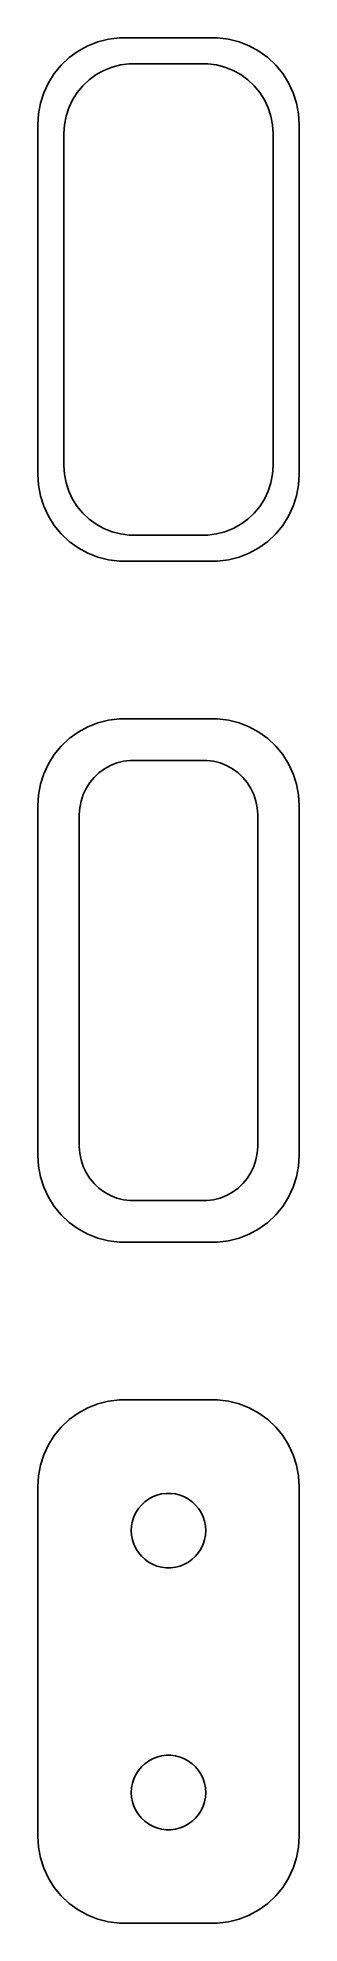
# Model space of a CAD drawing. Header units: metres. Extents: x -8 to 8, y 102 to 210.
import ezdxf

# ---------------------------------------------------------------- set-up
doc = ezdxf.new("R2010")
doc.units = ezdxf.units.M

msp = doc.modelspace()

# ---------------------------------------------------------------- linework, layer by layer
for p, q in [((-4.62889, 209.524), (-5.17912, 209.222)), ((-4.04507, 209.755), (-4.62889, 209.524)), ((-3.4369, 209.911), (-4.04507, 209.755)), ((-2.81395, 209.99), (-3.4369, 209.911)), ((2.81395, 209.99), (-2.81395, 209.99)), ((3.4369, 209.911), (2.81395, 209.99)), ((4.04507, 209.755), (3.4369, 209.911)), ((4.62889, 209.524), (4.04507, 209.755)), ((5.17912, 209.222), (4.62889, 209.524)), ((-6.14484, 208.423), (-6.54507, 207.939)), ((-5.68712, 208.853), (-6.14484, 208.423)), ((-5.17912, 209.222), (-5.68712, 208.853)), ((-3.23605, 208.304), (-2.74951, 208.429)), ((-2.74951, 208.429), (-2.25116, 208.492)), ((-2.25116, 208.492), (2.25116, 208.492)), ((2.25116, 208.492), (2.74951, 208.429)), ((2.74951, 208.429), (3.23605, 208.304)), ((5.68712, 208.853), (5.17912, 209.222)), ((6.14484, 208.423), (5.68712, 208.853)), ((6.54507, 207.939), (6.14484, 208.423)), ((-6.88153, 207.409), (-7.14888, 206.841)), ((-6.54507, 207.939), (-6.88153, 207.409)), ((-4.91586, 207.238), (-4.54968, 207.582)), ((-4.54968, 207.582), (-4.1433, 207.877)), ((-4.1433, 207.877), (-3.70311, 208.119)), ((-3.70311, 208.119), (-3.23605, 208.304)), ((3.23605, 208.304), (3.70311, 208.119)), ((3.70311, 208.119), (4.1433, 207.877)), ((4.1433, 207.877), (4.54968, 207.582)), ((4.54968, 207.582), (4.91586, 207.238)), ((6.88153, 207.409), (6.54507, 207.939)), ((7.14888, 206.841), (6.88153, 207.409)), ((-7.34291, 206.243), (-7.46057, 205.627)), ((-7.14888, 206.841), (-7.34291, 206.243)), ((-5.7191, 205.972), (-5.50522, 206.427)), ((-5.50522, 206.427), (-5.23605, 206.851)), ((-5.23605, 206.851), (-4.91586, 207.238)), ((4.91586, 207.238), (5.23605, 206.851)), ((5.23605, 206.851), (5.50522, 206.427)), ((5.50522, 206.427), (5.7191, 205.972)), ((7.34291, 206.243), (7.14888, 206.841)), ((7.46057, 205.627), (7.34291, 206.243)), ((-7.46057, 205.627), (-7.5, 205)), ((-5.96844, 205.001), (-5.87433, 205.495)), ((-5.87433, 205.495), (-5.7191, 205.972)), ((5.7191, 205.972), (5.87433, 205.495)), ((5.87433, 205.495), (5.96844, 205.001)), ((7.5, 205), (7.46057, 205.627)), ((-7.5, 205), (-7.5, 185)), ((-6, 204.5), (-5.96844, 205.001)), ((-6, 185.5), (-6, 204.5)), ((5.96844, 205.001), (6, 204.5)), ((6, 204.5), (6, 185.5)), ((7.5, 185), (7.5, 205)), ((-7.5, 185), (-7.46057, 184.373)), ((-5.96844, 184.999), (-6, 185.5)), ((-5.87433, 184.505), (-5.96844, 184.999)), ((5.96844, 184.999), (5.87433, 184.505)), ((6, 185.5), (5.96844, 184.999)), ((7.46057, 184.373), (7.5, 185)), ((-7.46057, 184.373), (-7.34291, 183.757)), ((-7.34291, 183.757), (-7.14888, 183.159)), ((-5.7191, 184.028), (-5.87433, 184.505)), ((-5.50522, 183.573), (-5.7191, 184.028)), ((-5.23605, 183.149), (-5.50522, 183.573)), ((5.50522, 183.573), (5.23605, 183.149)), ((5.7191, 184.028), (5.50522, 183.573)), ((5.87433, 184.505), (5.7191, 184.028)), ((7.14888, 183.159), (7.34291, 183.757)), ((7.34291, 183.757), (7.46057, 184.373)), ((-7.14888, 183.159), (-6.88153, 182.591)), ((-6.88153, 182.591), (-6.54507, 182.061)), ((-4.91586, 182.762), (-5.23605, 183.149)), ((-4.54968, 182.418), (-4.91586, 182.762)), ((4.91586, 182.762), (4.54968, 182.418)), ((5.23605, 183.149), (4.91586, 182.762)), ((6.54507, 182.061), (6.88153, 182.591)), ((6.88153, 182.591), (7.14888, 183.159)), ((-6.54507, 182.061), (-6.14484, 181.577)), ((-6.14484, 181.577), (-5.68712, 181.147)), ((-4.1433, 182.123), (-4.54968, 182.418)), ((-3.70311, 181.881), (-4.1433, 182.123)), ((-3.23605, 181.696), (-3.70311, 181.881)), ((-2.74951, 181.571), (-3.23605, 181.696)), ((-2.25116, 181.508), (-2.74951, 181.571)), ((2.25116, 181.508), (-2.25116, 181.508)), ((2.74951, 181.571), (2.25116, 181.508)), ((3.23605, 181.696), (2.74951, 181.571)), ((3.70311, 181.881), (3.23605, 181.696)), ((4.1433, 182.123), (3.70311, 181.881)), ((4.54968, 182.418), (4.1433, 182.123)), ((5.68712, 181.147), (6.14484, 181.577)), ((6.14484, 181.577), (6.54507, 182.061)), ((-5.68712, 181.147), (-5.17912, 180.778)), ((-5.17912, 180.778), (-4.62889, 180.476)), ((-4.62889, 180.476), (-4.04507, 180.245)), ((4.04507, 180.245), (4.62889, 180.476)), ((4.62889, 180.476), (5.17912, 180.778)), ((5.17912, 180.778), (5.68712, 181.147)), ((-4.04507, 180.245), (-3.4369, 180.089)), ((-3.4369, 180.089), (-2.81395, 180.01)), ((-2.81395, 180.01), (2.81395, 180.01)), ((2.81395, 180.01), (3.4369, 180.089)), ((3.4369, 180.089), (4.04507, 180.245)), ((-4.04507, 170.755), (-4.62889, 170.524)), ((-3.4369, 170.911), (-4.04507, 170.755)), ((-2.81395, 170.99), (-3.4369, 170.911)), ((2.81395, 170.99), (-2.81395, 170.99)), ((3.4369, 170.911), (2.81395, 170.99)), ((4.04507, 170.755), (3.4369, 170.911)), ((4.62889, 170.524), (4.04507, 170.755)), ((-5.68712, 169.853), (-6.14484, 169.423)), ((-5.17912, 170.222), (-5.68712, 169.853)), ((-4.62889, 170.524), (-5.17912, 170.222)), ((5.17912, 170.222), (4.62889, 170.524)), ((5.68712, 169.853), (5.17912, 170.222)), ((6.14484, 169.423), (5.68712, 169.853)), ((-6.54507, 168.939), (-6.88153, 168.409)), ((-6.14484, 169.423), (-6.54507, 168.939)), ((-3.32541, 168.317), (-2.96194, 168.461)), ((-2.96194, 168.461), (-2.5833, 168.558)), ((-2.5833, 168.558), (-2.19545, 168.607)), ((-2.19545, 168.607), (2.19545, 168.607)), ((2.19545, 168.607), (2.5833, 168.558)), ((2.5833, 168.558), (2.96194, 168.461)), ((2.96194, 168.461), (3.32541, 168.317)), ((6.54507, 168.939), (6.14484, 169.423)), ((6.88153, 168.409), (6.54507, 168.939)), ((-7.14888, 167.841), (-7.34291, 167.243)), ((-6.88153, 168.409), (-7.14888, 167.841)), ((-4.5184, 167.33), (-4.26921, 167.631)), ((-4.26921, 167.631), (-3.98424, 167.899)), ((-3.98424, 167.899), (-3.66798, 168.128)), ((-3.66798, 168.128), (-3.32541, 168.317)), ((3.32541, 168.317), (3.66798, 168.128)), ((3.66798, 168.128), (3.98424, 167.899)), ((3.98424, 167.899), (4.26921, 167.631)), ((4.26921, 167.631), (4.5184, 167.33)), ((7.14888, 167.841), (6.88153, 168.409)), ((7.34291, 167.243), (7.14888, 167.841)), ((-7.46057, 166.627), (-7.5, 166)), ((-7.34291, 167.243), (-7.46057, 166.627)), ((-5.01512, 166.274), (-4.89432, 166.646)), ((-4.89432, 166.646), (-4.72786, 167)), ((-4.72786, 167), (-4.5184, 167.33)), ((4.5184, 167.33), (4.72786, 167)), ((4.72786, 167), (4.89432, 166.646)), ((4.89432, 166.646), (5.01512, 166.274)), ((7.46057, 166.627), (7.34291, 167.243)), ((7.5, 166), (7.46057, 166.627)), ((-7.5, 166), (-7.5, 146)), ((-5.11292, 165.5), (-5.08836, 165.89)), ((-5.11292, 146.5), (-5.11292, 165.5)), ((-5.08836, 165.89), (-5.01512, 166.274)), ((5.01512, 166.274), (5.08836, 165.89)), ((5.08836, 165.89), (5.11292, 165.5)), ((5.11292, 165.5), (5.11292, 146.5)), ((7.5, 146), (7.5, 166)), ((-7.5, 146), (-7.46057, 145.373)), ((-5.08836, 146.11), (-5.11292, 146.5)), ((-5.01512, 145.726), (-5.08836, 146.11)), ((5.08836, 146.11), (5.01512, 145.726)), ((5.11292, 146.5), (5.08836, 146.11)), ((7.46057, 145.373), (7.5, 146)), ((-7.46057, 145.373), (-7.34291, 144.757)), ((-7.34291, 144.757), (-7.14888, 144.159)), ((-4.89432, 145.354), (-5.01512, 145.726)), ((-4.72786, 145), (-4.89432, 145.354)), ((-4.5184, 144.67), (-4.72786, 145)), ((4.72786, 145), (4.5184, 144.67)), ((4.89432, 145.354), (4.72786, 145)), ((5.01512, 145.726), (4.89432, 145.354)), ((7.14888, 144.159), (7.34291, 144.757)), ((7.34291, 144.757), (7.46057, 145.373)), ((-7.14888, 144.159), (-6.88153, 143.591)), ((-4.26921, 144.369), (-4.5184, 144.67)), ((-3.98424, 144.101), (-4.26921, 144.369)), ((-3.66798, 143.872), (-3.98424, 144.101)), ((-3.32541, 143.683), (-3.66798, 143.872)), ((-2.96194, 143.539), (-3.32541, 143.683)), ((3.32541, 143.683), (2.96194, 143.539)), ((3.66798, 143.872), (3.32541, 143.683)), ((3.98424, 144.101), (3.66798, 143.872)), ((4.26921, 144.369), (3.98424, 144.101)), ((4.5184, 144.67), (4.26921, 144.369)), ((6.88153, 143.591), (7.14888, 144.159)), ((-6.88153, 143.591), (-6.54507, 143.061)), ((-6.54507, 143.061), (-6.14484, 142.577)), ((-6.14484, 142.577), (-5.68712, 142.147)), ((-2.5833, 143.442), (-2.96194, 143.539)), ((-2.19545, 143.393), (-2.5833, 143.442)), ((2.19545, 143.393), (-2.19545, 143.393)), ((2.5833, 143.442), (2.19545, 143.393)), ((2.96194, 143.539), (2.5833, 143.442)), ((5.68712, 142.147), (6.14484, 142.577)), ((6.14484, 142.577), (6.54507, 143.061)), ((6.54507, 143.061), (6.88153, 143.591)), ((-5.68712, 142.147), (-5.17912, 141.778)), ((-5.17912, 141.778), (-4.62889, 141.476)), ((-4.62889, 141.476), (-4.04507, 141.245)), ((4.04507, 141.245), (4.62889, 141.476)), ((4.62889, 141.476), (5.17912, 141.778)), ((5.17912, 141.778), (5.68712, 142.147)), ((-4.04507, 141.245), (-3.4369, 141.089)), ((-3.4369, 141.089), (-2.81395, 141.01)), ((-2.81395, 141.01), (2.81395, 141.01)), ((2.81395, 141.01), (3.4369, 141.089)), ((3.4369, 141.089), (4.04507, 141.245)), ((-4.04507, 131.755), (-4.62889, 131.524)), ((-3.4369, 131.911), (-4.04507, 131.755)), ((-2.81395, 131.99), (-3.4369, 131.911)), ((2.81395, 131.99), (-2.81395, 131.99)), ((3.4369, 131.911), (2.81395, 131.99)), ((4.04507, 131.755), (3.4369, 131.911)), ((4.62889, 131.524), (4.04507, 131.755)), ((-5.68712, 130.853), (-6.14484, 130.423)), ((-5.17912, 131.222), (-5.68712, 130.853)), ((-4.62889, 131.524), (-5.17912, 131.222)), ((5.17912, 131.222), (4.62889, 131.524)), ((5.68712, 130.853), (5.17912, 131.222)), ((6.14484, 130.423), (5.68712, 130.853)), ((-6.54507, 129.939), (-6.88153, 129.409)), ((-6.14484, 130.423), (-6.54507, 129.939)), ((6.54507, 129.939), (6.14484, 130.423)), ((6.88153, 129.409), (6.54507, 129.939)), ((-7.14888, 128.841), (-7.34291, 128.243)), ((-6.88153, 129.409), (-7.14888, 128.841)), ((7.14888, 128.841), (6.88153, 129.409)), ((7.34291, 128.243), (7.14888, 128.841)), ((-7.46057, 127.627), (-7.5, 127)), ((-7.34291, 128.243), (-7.46057, 127.627)), ((7.46057, 127.627), (7.34291, 128.243)), ((7.5, 127), (7.46057, 127.627)), ((-7.5, 127), (-7.5, 107)), ((-1.14413, 126.303), (-0.909149, 126.432)), ((-0.909149, 126.432), (-0.659836, 126.531)), ((-0.659836, 126.531), (-0.400101, 126.597)), ((-0.400101, 126.597), (-0.134064, 126.631)), ((-0.134064, 126.631), (0.134064, 126.631)), ((0.134064, 126.631), (0.400101, 126.597)), ((0.400101, 126.597), (0.659836, 126.531)), ((0.659836, 126.531), (0.909149, 126.432)), ((0.909149, 126.432), (1.14413, 126.303)), ((7.5, 107), (7.5, 127)), ((-2.06821, 125.031), (-1.98534, 125.286)), ((-1.98534, 125.286), (-1.87117, 125.529)), ((-1.87117, 125.529), (-1.72748, 125.755)), ((-1.72748, 125.755), (-1.55655, 125.962)), ((-1.55655, 125.962), (-1.36108, 126.145)), ((-1.36108, 126.145), (-1.14413, 126.303)), ((1.14413, 126.303), (1.36108, 126.145)), ((1.36108, 126.145), (1.55655, 125.962)), ((1.55655, 125.962), (1.72748, 125.755)), ((1.72748, 125.755), (1.87117, 125.529)), ((1.87117, 125.529), (1.98534, 125.286)), ((1.98534, 125.286), (2.06821, 125.031)), ((-2.13528, 124.5), (-2.11845, 124.768)), ((-2.11845, 124.232), (-2.13528, 124.5)), ((-2.11845, 124.768), (-2.06821, 125.031)), ((-2.06821, 123.969), (-2.11845, 124.232)), ((2.06821, 125.031), (2.11845, 124.768)), ((2.11845, 124.232), (2.06821, 123.969)), ((2.11845, 124.768), (2.13528, 124.5)), ((2.13528, 124.5), (2.11845, 124.232)), ((-1.98534, 123.714), (-2.06821, 123.969)), ((-1.87117, 123.471), (-1.98534, 123.714)), ((-1.72748, 123.245), (-1.87117, 123.471)), ((-1.55655, 123.038), (-1.72748, 123.245)), ((1.72748, 123.245), (1.55655, 123.038)), ((1.87117, 123.471), (1.72748, 123.245)), ((1.98534, 123.714), (1.87117, 123.471)), ((2.06821, 123.969), (1.98534, 123.714)), ((-1.36108, 122.855), (-1.55655, 123.038)), ((-1.14413, 122.697), (-1.36108, 122.855)), ((-0.909149, 122.568), (-1.14413, 122.697)), ((-0.659836, 122.469), (-0.909149, 122.568)), ((-0.400101, 122.403), (-0.659836, 122.469)), ((-0.134064, 122.369), (-0.400101, 122.403)), ((0.134064, 122.369), (-0.134064, 122.369)), ((0.400101, 122.403), (0.134064, 122.369)), ((0.659836, 122.469), (0.400101, 122.403)), ((0.909149, 122.568), (0.659836, 122.469)), ((1.14413, 122.697), (0.909149, 122.568)), ((1.36108, 122.855), (1.14413, 122.697)), ((1.55655, 123.038), (1.36108, 122.855)), ((-1.36108, 111.145), (-1.14413, 111.303)), ((-1.14413, 111.303), (-0.909149, 111.432)), ((-0.909149, 111.432), (-0.659836, 111.531)), ((-0.659836, 111.531), (-0.400101, 111.597)), ((-0.400101, 111.597), (-0.134064, 111.631)), ((-0.134064, 111.631), (0.134064, 111.631)), ((0.134064, 111.631), (0.400101, 111.597)), ((0.400101, 111.597), (0.659836, 111.531)), ((0.659836, 111.531), (0.909149, 111.432)), ((0.909149, 111.432), (1.14413, 111.303)), ((1.14413, 111.303), (1.36108, 111.145)), ((-2.06821, 110.031), (-1.98534, 110.286)), ((-1.98534, 110.286), (-1.87117, 110.529)), ((-1.87117, 110.529), (-1.72748, 110.755)), ((-1.72748, 110.755), (-1.55655, 110.962)), ((-1.55655, 110.962), (-1.36108, 111.145)), ((1.36108, 111.145), (1.55655, 110.962)), ((1.55655, 110.962), (1.72748, 110.755)), ((1.72748, 110.755), (1.87117, 110.529)), ((1.87117, 110.529), (1.98534, 110.286)), ((1.98534, 110.286), (2.06821, 110.031)), ((-2.13528, 109.5), (-2.11845, 109.768)), ((-2.11845, 109.232), (-2.13528, 109.5)), ((-2.11845, 109.768), (-2.06821, 110.031)), ((-2.06821, 108.969), (-2.11845, 109.232)), ((2.06821, 110.031), (2.11845, 109.768)), ((2.11845, 109.232), (2.06821, 108.969)), ((2.11845, 109.768), (2.13528, 109.5)), ((2.13528, 109.5), (2.11845, 109.232)), ((-1.98534, 108.714), (-2.06821, 108.969)), ((-1.87117, 108.471), (-1.98534, 108.714)), ((-1.72748, 108.245), (-1.87117, 108.471)), ((-1.55655, 108.038), (-1.72748, 108.245)), ((-1.36108, 107.855), (-1.55655, 108.038)), ((1.55655, 108.038), (1.36108, 107.855)), ((1.72748, 108.245), (1.55655, 108.038)), ((1.87117, 108.471), (1.72748, 108.245)), ((1.98534, 108.714), (1.87117, 108.471)), ((2.06821, 108.969), (1.98534, 108.714)), ((-7.5, 107), (-7.46057, 106.373)), ((-1.14413, 107.697), (-1.36108, 107.855)), ((-0.909149, 107.568), (-1.14413, 107.697)), ((-0.659836, 107.469), (-0.909149, 107.568)), ((-0.400101, 107.403), (-0.659836, 107.469)), ((-0.134064, 107.369), (-0.400101, 107.403)), ((0.134064, 107.369), (-0.134064, 107.369)), ((0.400101, 107.403), (0.134064, 107.369)), ((0.659836, 107.469), (0.400101, 107.403)), ((0.909149, 107.568), (0.659836, 107.469)), ((1.14413, 107.697), (0.909149, 107.568)), ((1.36108, 107.855), (1.14413, 107.697)), ((7.46057, 106.373), (7.5, 107)), ((-7.46057, 106.373), (-7.34291, 105.757)), ((7.34291, 105.757), (7.46057, 106.373)), ((-7.34291, 105.757), (-7.14888, 105.159)), ((-7.14888, 105.159), (-6.88153, 104.591)), ((6.88153, 104.591), (7.14888, 105.159)), ((7.14888, 105.159), (7.34291, 105.757)), ((-6.88153, 104.591), (-6.54507, 104.061)), ((-6.54507, 104.061), (-6.14484, 103.577)), ((6.14484, 103.577), (6.54507, 104.061)), ((6.54507, 104.061), (6.88153, 104.591)), ((-6.14484, 103.577), (-5.68712, 103.147)), ((-5.68712, 103.147), (-5.17912, 102.778)), ((-5.17912, 102.778), (-4.62889, 102.476)), ((4.62889, 102.476), (5.17912, 102.778)), ((5.17912, 102.778), (5.68712, 103.147)), ((5.68712, 103.147), (6.14484, 103.577)), ((-4.62889, 102.476), (-4.04507, 102.245)), ((-4.04507, 102.245), (-3.4369, 102.089)), ((-3.4369, 102.089), (-2.81395, 102.01)), ((-2.81395, 102.01), (2.81395, 102.01)), ((2.81395, 102.01), (3.4369, 102.089)), ((3.4369, 102.089), (4.04507, 102.245)), ((4.04507, 102.245), (4.62889, 102.476))]:
    msp.add_line(p, q)

doc.saveas('drawing.dxf')
